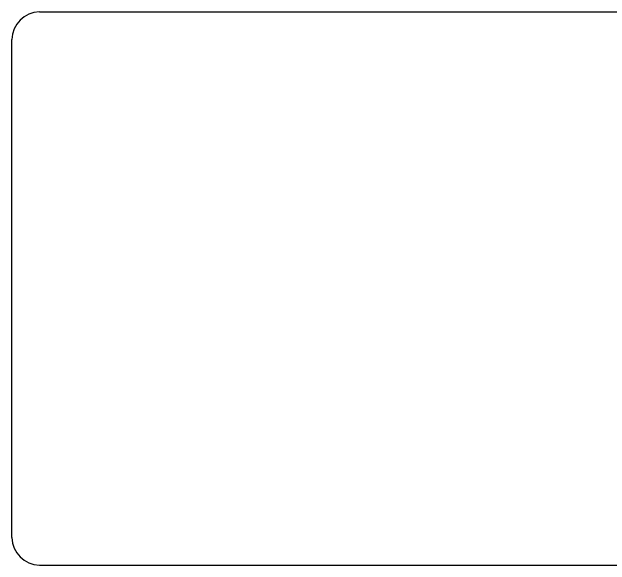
# Model space of a CAD drawing. Header units: millimetres. Extents: x 17 to 383, y -19 to 1216.
# Drawn here: x 60.36 to 82.04, y 1163.37 to 1183.41 of the extents above; entities that cross this region are included whole.
import ezdxf

# ---------------------------------------------------------------- set-up
doc = ezdxf.new("R2010")
doc.units = ezdxf.units.MM
doc.layers.get('0').update_dxf_attribs({"lineweight": 25, "true_color": 0xffffff})
doc.layers.add('l1 2mm', color=7, linetype='Continuous', lineweight=25, true_color=0x000000)

msp = doc.modelspace()

# ---------------------------------------------------------------- linework, layer by layer
for centre, start, end in [((61.363, 1182.414), 90, 180), ((61.363, 1164.374), 180, 270)]:
    msp.add_arc(centre, 1, start, end)
at = {"layer": 'l1 2mm'}
for p, q in [((61.363, 1183.414), (136.553, 1183.414)), ((60.363, 1164.374), (60.363, 1182.414)), ((61.363, 1163.374), (136.553, 1163.374))]:
    msp.add_line(p, q, dxfattribs=at)

doc.saveas('drawing.dxf')
